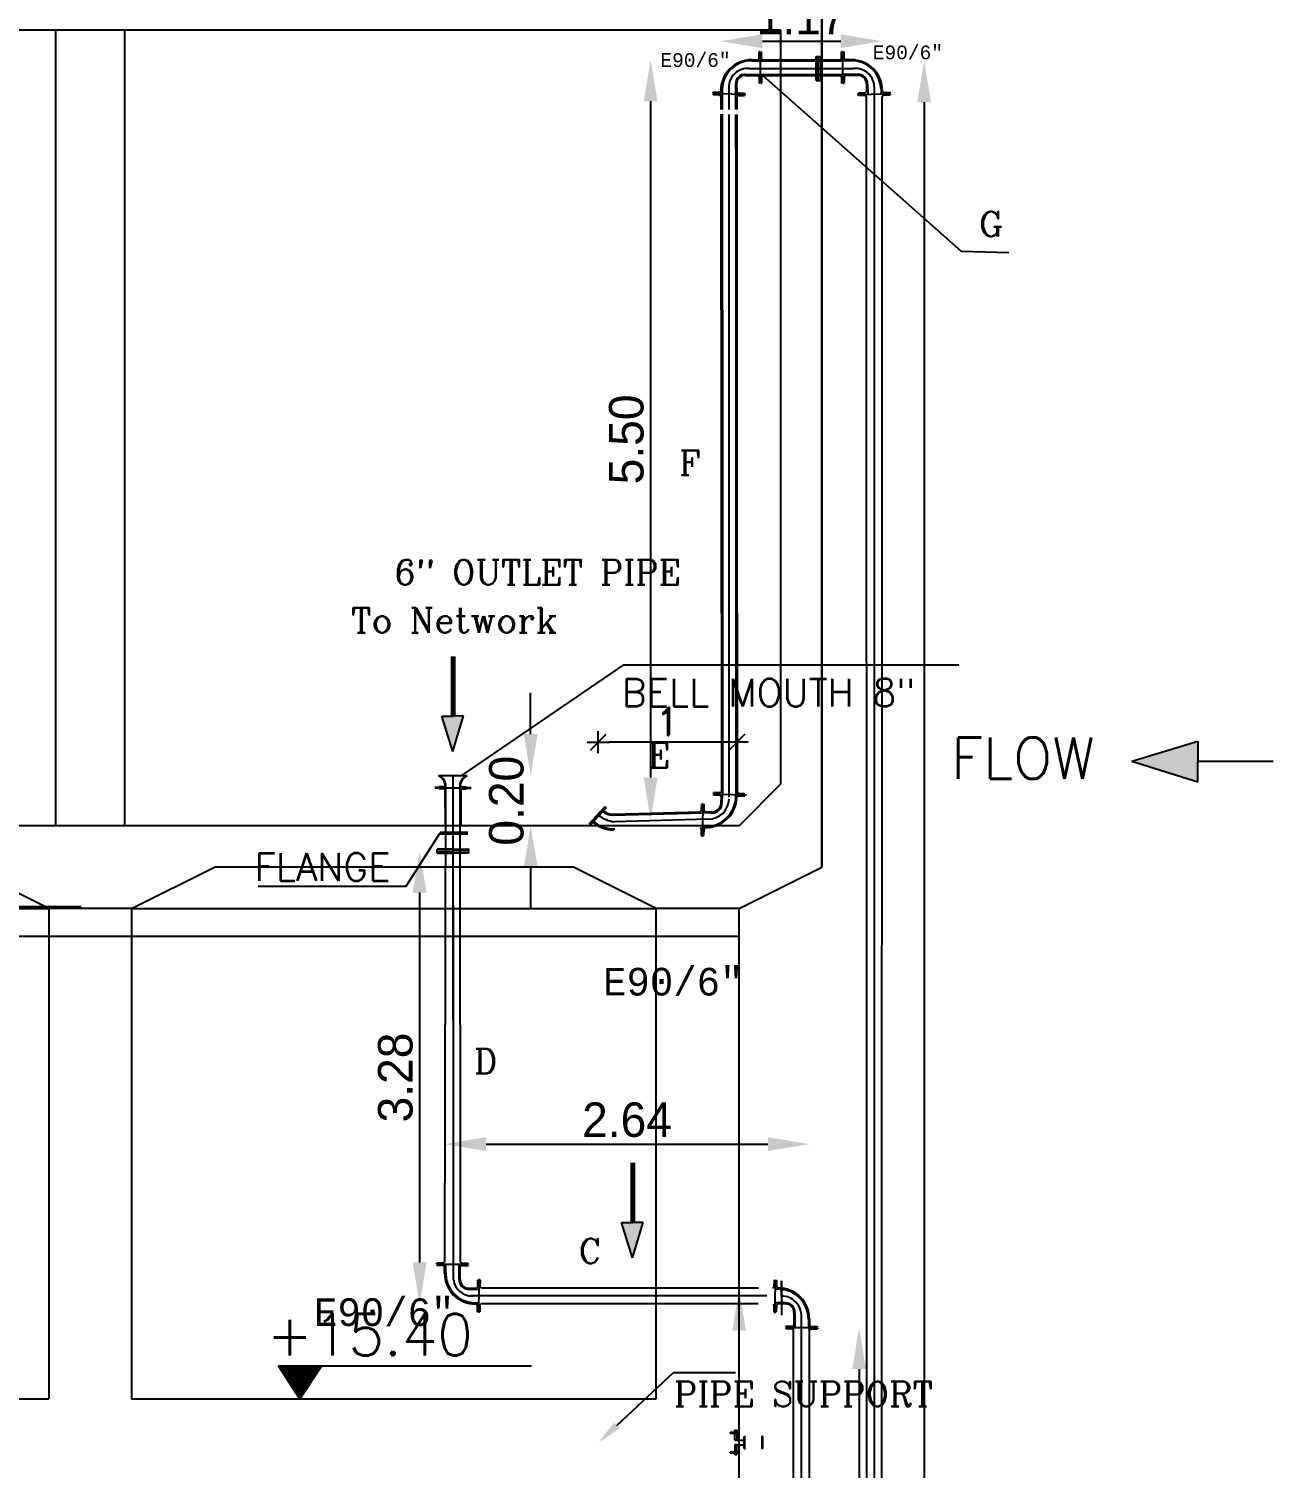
# Model space of a CAD drawing. Extents: x 152000 to 152174, y 158796 to 159332.
# Drawn here: x 152060.82 to 152069.83, y 159134.27 to 159144.69 of the extents above; entities that cross this region are included whole.
import ezdxf
from ezdxf import colors
from ezdxf.entities.mleader import LeaderData, LeaderLine
from ezdxf.enums import TextEntityAlignment as Align
from ezdxf.math import Vec2, Vec3

# ---------------------------------------------------------------- set-up
doc = ezdxf.new("R2010")
doc.units = 0
doc.header["$LTSCALE"] = 3
doc.header["$MEASUREMENT"] = 0
doc.header["$PDMODE"] = 2
doc.header["$PDSIZE"] = 0.03
for name, pattern in [('0181 00 ST MF 0100$0$HIDDEN', [0.375, 0.25, -0.125]), ('ACAD_ISO14W100', [25.5, 12, -3, 0.5, -3, 0.5, -3, 0.5, -3]), ('AUSGEZOGEN', [0]), ('CENTER', [2, 1.25, -0.25, 0.25, -0.25])]:
    doc.linetypes.add(name, pattern=pattern)
doc.layers.get('0').update_dxf_attribs({"linetype": 'CONTINUOUS'})
doc.layers.get('DEFPOINTS').update_dxf_attribs({"linetype": 'CONTINUOUS'})
for name, color, linetype in [('3', 4, 'CONTINUOUS'), ('3INCH', 5, 'ACAD_ISO14W100'), ('4', 12, 'CONTINUOUS'), ('6', 2, 'CONTINUOUS'), ('ARCH CT TEXT', 152, 'CONTINUOUS'), ('CENTER', 8, 'CENTER'), ('DIM', 144, 'CONTINUOUS'), ('EBENE0', 7, 'AUSGEZOGEN'), ('ELEV', 1, 'CONTINUOUS'), ('FLANGES', 7, 'AUSGEZOGEN'), ('HATSH', 252, 'CONTINUOUS'), ('MECH', 6, 'CONTINUOUS'), ('NUMBERS', 6, 'CONTINUOUS'), ('TEXTS', 1, 'CONTINUOUS')]:
    doc.layers.add(name, color=color, linetype=linetype)
doc.layers.add('LAND CORNERS', color=255, linetype='CONTINUOUS', lineweight=25)
doc.styles.add('MONOSPACE', font='monosi.ttf', dxfattribs={"width": 0.9999})
doc.styles.add('ROMANC', font='ROMANC', dxfattribs={"height": 7})
doc.styles.add('ROMAND10', font='ROMAND.shx', dxfattribs={"height": 0.2})
doc.styles.add('ROMANS', font='romans.shx')
doc.dimstyles.new('1-100-layout', dxfattribs={"dimtxt": 0.2, "dimasz": 0.08, "dimexe": 0.18, "dimexo": 0.0625, "dimgap": 0.05, "dimtad": 1, "dimzin": 12, "dimdsep": 46, "dimtxsty": 'ROMAND10', "dimblk": '2', "dimcen": 0, "dimdle": 0.15, "dimse1": 1, "dimse2": 1, "dimclrd": 256, "dimclre": 9, "dimclrt": 1, "dimazin": 0, "dimtfac": 1, "dimtix": 1, "dimtofl": 0, "dimtmove": 2, "dimatfit": 0, "dimldrblk": '2', "dimfxl": 1, "dimtolj": 1, "dimtzin": 0, "dimlwd": -1, "dimlwe": -1, "dimarcsym": 0})
doc.dimstyles.new('mais 1-100 plan', dxfattribs={"dimtxt": 0.25, "dimasz": 0.1635, "dimexe": 0.18, "dimexo": 0.0625, "dimgap": 0, "dimtad": 1, "dimzin": 0, "dimdsep": 46, "dimtxsty": 'Standard', "dimblk": 'OBLIQUE', "dimcen": 0, "dimse1": 1, "dimse2": 1, "dimclrd": 8, "dimclrt": 4, "dimadec": 0, "dimazin": 0, "dimtfac": 1, "dimtix": 1, "dimtofl": 0, "dimtmove": 0, "dimatfit": 3, "dimldrblk": 'OBLIQUE', "dimfxl": 0.18, "dimtolj": 1, "dimtzin": 0, "dimarcsym": 0})

# ---------------------------------------------------------------- blocks, each defined once
blk = doc.blocks.new('*D136')
at = {"layer": 'DEFPOINTS', "color": 0, "transparency": 16777216}
for p in [(152063.856, 159139.288), (152064.23, 159138.925), (152064.451, 159138.925)]:
    blk.add_point(p, dxfattribs=at)
at = {"layer": 'LAND CORNERS', "color": 2, "lineweight": -2, "transparency": 16777216}
for p, q in [((152064.451, 159139.588), (152064.451, 159139.888)), ((152064.451, 159138.625), (152064.451, 159138.325))]:
    blk.add_line(p, q, dxfattribs=at)
at = {"layer": 'LAND CORNERS', "color": 2, "transparency": 16777216}
for points in [[(152064.401, 159139.588), (152064.501, 159139.588), (152064.451, 159139.288)], [(152064.401, 159138.625), (152064.501, 159138.625), (152064.451, 159138.925)]]:
    blk.add_solid(points, dxfattribs=at)
at = {"layer": 'LAND CORNERS', "color": 2, "transparency": 16777216, "insert": (152064.276, 159139.106), "char_height": 0.25, "attachment_point": 5, "rotation": 90}
blk.add_mtext('\\A1;0.20', dxfattribs=at)
blk = doc.blocks.new('_OBLIQUE')
at = {"color": 0, "linetype": 'ByBlock'}
blk.add_line((-0.5, -0.5), (0.5, 0.5), dxfattribs=at)
blk = doc.blocks.new('SUPP')
at = {"layer": 'CENTER', "linetype": 'CENTER'}
for p, q in [((162361.392, 176224.452), (162361.283, 176224.452)), ((162361.283, 176224.452), (162361.283, 176224.43)), ((162361.283, 176224.43), (162361.283, 176224.452)), ((162361.283, 176224.452), (162361.545, 176224.452)), ((162361.283, 176224.43), (162361.392, 176224.43)), ((162361.545, 176224.43), (162361.283, 176224.43)), ((162361.545, 176224.43), (162361.545, 176224.452)), ((162361.392, 176224.213), (162361.077, 176224.213)), ((162361.392, 176224.068), (162361.077, 176224.068)), ((162361.283, 176223.821), (162361.283, 176223.844)), ((162361.283, 176223.844), (162361.545, 176223.844)), ((162361.545, 176223.821), (162361.283, 176223.821)), ((162361.545, 176223.821), (162361.545, 176223.844))]:
    blk.add_line(p, q, dxfattribs=at)
for points in [[(162361.392, 176224.52), (162361.339, 176224.52), (162361.339, 176224.213), (162361.392, 176224.213)], [(162361.392, 176223.762), (162361.339, 176223.762), (162361.339, 176224.068), (162361.392, 176224.068)]]:
    blk.add_lwpolyline(points, close=True, dxfattribs=at)
blk = doc.blocks.new('*D139')
at = {"layer": 'DEFPOINTS', "color": 0, "transparency": 16777216}
for p in [(152066.412, 159135.291), (152066.412, 159119.716), (152066.83, 159119.716)]:
    blk.add_point(p, dxfattribs=at)
at = {"layer": 'LAND CORNERS', "color": 2, "lineweight": -2, "transparency": 16777216}
blk.add_line((152066.83, 159134.991), (152066.83, 159120.016), dxfattribs=at)
at = {"layer": 'LAND CORNERS', "color": 2, "transparency": 16777216}
for points in [[(152066.78, 159134.991), (152066.88, 159134.991), (152066.83, 159135.291)], [(152066.78, 159120.016), (152066.88, 159120.016), (152066.83, 159119.716)]]:
    blk.add_solid(points, dxfattribs=at)
at = {"layer": 'LAND CORNERS', "color": 2, "transparency": 16777216, "insert": (152066.655, 159127.503), "char_height": 0.25, "attachment_point": 5, "rotation": 90}
blk.add_mtext('\\A1;15.58', dxfattribs=at)
blk = doc.blocks.new('A$C1E5064BF')
at = {"layer": 'FLANGES', "color": 4, "linetype": 'AUSGEZOGEN'}
for p, q in [((0.233, 0.04), (-0.233, 0.04)), ((-0.233, -0.04), (-0.233, 0.04)), ((-0.233, 0), (0.233, 0)), ((0.233, -0.04), (0.233, 0.04)), ((-0.233, -0.04), (0.233, -0.04))]:
    blk.add_line(p, q, dxfattribs=at)
blk = doc.blocks.new('*D150')
at = {"layer": 'DEFPOINTS', "color": 0, "transparency": 16777216}
for p in [(152066.997, 159144.605), (152066.997, 159144.206), (152065.829, 159144.076)]:
    blk.add_point(p, dxfattribs=at)
at = {"layer": 'LAND CORNERS', "color": 2, "lineweight": -2, "transparency": 16777216}
blk.add_line((152066.129, 159144.605), (152066.697, 159144.605), dxfattribs=at)
at = {"layer": 'LAND CORNERS', "color": 2, "transparency": 16777216}
for points in [[(152066.129, 159144.655), (152066.129, 159144.555), (152065.829, 159144.605)], [(152066.697, 159144.655), (152066.697, 159144.555), (152066.997, 159144.605)]]:
    blk.add_solid(points, dxfattribs=at)
at = {"layer": 'LAND CORNERS', "color": 2, "transparency": 16777216, "insert": (152066.413, 159144.78), "char_height": 0.25, "attachment_point": 5}
blk.add_mtext('\\A1;1.17', dxfattribs=at)
blk = doc.blocks.new('*D151')
at = {"layer": 'DEFPOINTS', "color": 0, "transparency": 16777216}
for p in [(152066.133, 159144.47), (152065.32, 159138.973), (152065.736, 159138.973)]:
    blk.add_point(p, dxfattribs=at)
at = {"layer": 'LAND CORNERS', "color": 2, "lineweight": -2, "transparency": 16777216}
blk.add_line((152065.32, 159144.17), (152065.32, 159139.273), dxfattribs=at)
at = {"layer": 'LAND CORNERS', "color": 2, "transparency": 16777216}
for points in [[(152065.27, 159144.17), (152065.37, 159144.17), (152065.32, 159144.47)], [(152065.27, 159139.273), (152065.37, 159139.273), (152065.32, 159138.973)]]:
    blk.add_solid(points, dxfattribs=at)
at = {"layer": 'LAND CORNERS', "color": 2, "transparency": 16777216, "insert": (152065.145, 159141.722), "char_height": 0.25, "attachment_point": 5, "rotation": 90}
blk.add_mtext('\\A1;5.50', dxfattribs=at)
blk = doc.blocks.new('*D152')
at = {"layer": 'DEFPOINTS', "color": 0, "transparency": 16777216}
for p in [(152066.774, 159144.463), (152066.724, 159119.668), (152067.301, 159119.668)]:
    blk.add_point(p, dxfattribs=at)
at = {"layer": 'LAND CORNERS', "color": 2, "lineweight": -2, "transparency": 16777216}
blk.add_line((152067.301, 159144.163), (152067.301, 159119.968), dxfattribs=at)
at = {"layer": 'LAND CORNERS', "color": 2, "transparency": 16777216}
for points in [[(152067.251, 159144.163), (152067.351, 159144.163), (152067.301, 159144.463)], [(152067.251, 159119.968), (152067.351, 159119.968), (152067.301, 159119.668)]]:
    blk.add_solid(points, dxfattribs=at)
at = {"layer": 'LAND CORNERS', "color": 2, "transparency": 16777216, "insert": (152067.126, 159132.066), "char_height": 0.25, "attachment_point": 5, "rotation": 90}
blk.add_mtext('\\A1;24.79', dxfattribs=at)
blk = doc.blocks.new('*D153')
at = {"layer": 'DEFPOINTS', "color": 0, "transparency": 16777216}
for p in [(152065.961, 159135.568), (152066.257, 159135.568), (152066.253, 159119.677)]:
    blk.add_point(p, dxfattribs=at)
at = {"layer": 'LAND CORNERS', "color": 2, "lineweight": -2, "transparency": 16777216}
blk.add_line((152065.961, 159119.977), (152065.961, 159135.268), dxfattribs=at)
at = {"layer": 'LAND CORNERS', "color": 2, "transparency": 16777216}
for points in [[(152065.911, 159135.268), (152066.011, 159135.268), (152065.961, 159135.568)], [(152065.911, 159119.977), (152066.011, 159119.977), (152065.961, 159119.677)]]:
    blk.add_solid(points, dxfattribs=at)
at = {"layer": 'LAND CORNERS', "color": 2, "transparency": 16777216, "insert": (152065.786, 159127.623), "char_height": 0.25, "attachment_point": 5, "rotation": 90}
blk.add_mtext('\\A1;15.89', dxfattribs=at)
blk = doc.blocks.new('*D154')
at = {"layer": 'DEFPOINTS', "color": 0, "transparency": 16777216}
for p in [(152066.47, 159136.62), (152063.828, 159135.768), (152066.47, 159135.272)]:
    blk.add_point(p, dxfattribs=at)
at = {"layer": 'LAND CORNERS', "color": 2, "lineweight": -2, "transparency": 16777216}
blk.add_line((152064.128, 159136.62), (152066.17, 159136.62), dxfattribs=at)
at = {"layer": 'LAND CORNERS', "color": 2, "transparency": 16777216}
for points in [[(152064.128, 159136.67), (152064.128, 159136.57), (152063.828, 159136.62)], [(152066.17, 159136.67), (152066.17, 159136.57), (152066.47, 159136.62)]]:
    blk.add_solid(points, dxfattribs=at)
at = {"layer": 'LAND CORNERS', "color": 2, "transparency": 16777216, "insert": (152065.149, 159136.795), "char_height": 0.25, "attachment_point": 5}
blk.add_mtext('\\A1;2.64', dxfattribs=at)
blk = doc.blocks.new('*D155')
at = {"layer": 'DEFPOINTS', "color": 0, "transparency": 16777216}
for p in [(152063.832, 159138.741), (152063.647, 159135.463), (152064.093, 159135.463)]:
    blk.add_point(p, dxfattribs=at)
at = {"layer": 'LAND CORNERS', "color": 2, "lineweight": -2, "transparency": 16777216}
blk.add_line((152063.647, 159138.441), (152063.647, 159135.763), dxfattribs=at)
at = {"layer": 'LAND CORNERS', "color": 2, "transparency": 16777216}
for points in [[(152063.597, 159138.441), (152063.697, 159138.441), (152063.647, 159138.741)], [(152063.597, 159135.763), (152063.697, 159135.763), (152063.647, 159135.463)]]:
    blk.add_solid(points, dxfattribs=at)
at = {"layer": 'LAND CORNERS', "color": 2, "transparency": 16777216, "insert": (152063.472, 159137.102), "char_height": 0.25, "attachment_point": 5, "rotation": 90}
blk.add_mtext('\\A1;3.28', dxfattribs=at)
blk = doc.blocks.new('2')
for p, q in [((1, 0), (-1, 0)), ((0.71, 0.71), (-0.71, -0.71)), ((0, 1), (0, -1))]:
    blk.add_line(p, q)
blk = doc.blocks.new('*D157')
at = {"layer": 'DEFPOINTS', "color": 0, "transparency": 16777216}
for p in [(152064.941, 159139.53), (152065.946, 159139.169), (152064.941, 159138.95)]:
    blk.add_point(p, dxfattribs=at)
at = {"layer": 'TEXTS', "transparency": 16777216}
blk.add_line((152065.866, 159139.53), (152065.021, 159139.53), dxfattribs=at)
at = {"layer": 'TEXTS', "transparency": 16777216, "xscale": 0.08, "yscale": 0.08, "zscale": 0.08, "rotation": 180}
blk.add_blockref('2', (152064.941, 159139.53), dxfattribs=at)
at = {"layer": 'TEXTS', "transparency": 16777216, "xscale": 0.08, "yscale": 0.08, "zscale": 0.08}
blk.add_blockref('2', (152065.946, 159139.53), dxfattribs=at)
at = {"layer": 'TEXTS', "color": 1, "transparency": 16777216, "insert": (152065.444, 159139.68), "char_height": 0.2, "attachment_point": 5, "style": 'ROMAND10'}
blk.add_mtext('\\A1;1', dxfattribs=at)

msp = doc.modelspace()

# ---------------------------------------------------------------- hatches: boundary and pattern name
at = {"layer": 'MECH'}
h = msp.add_hatch(color=100, dxfattribs=at)
h.set_gradient(color1=(18, 243, 70), one_color=1, tint=1)
h.paths.add_polyline_path([(152063.88725, 159139.46325), (152063.8077, 159139.71894), (152063.88634, 159139.71922), (152063.96498, 159139.7195)])
h = msp.add_hatch(color=100, dxfattribs=at)
h.set_gradient(color1=(18, 243, 70), one_color=1, tint=1)
h.paths.add_polyline_path([(152065.18886, 159135.79664), (152065.10931, 159136.05233), (152065.18795, 159136.05261), (152065.26659, 159136.05289)])
at = {"layer": 'NUMBERS'}
h = msp.add_hatch(color=7, dxfattribs=at)
h.set_gradient(color1=(255, 255, 255), one_color=1, tint=1)
h.paths.add_polyline_path([(152068.80558, 159139.39201), (152069.28217, 159139.24373), (152069.28269, 159139.39031), (152069.28321, 159139.53689)])
at = {"layer": 'TEXTS'}
h = msp.add_hatch(dxfattribs=at)
h.set_pattern_fill('ANSI31', color=0, scale=0.03)
h.set_pattern_definition([(45, (299.0472272, -18.347819), (-0.00265165042945, 0.00265165042945), [])])
h.paths.add_polyline_path([(152062.93496, 159135.01308), (152062.62473, 159135.01507), (152062.77851, 159134.77507)])

# ---------------------------------------------------------------- linework, layer by layer
at = {"color": 1, "const_width": 0.025}
msp.add_lwpolyline([(152063.99686, 159138.87078), (152063.79371, 159138.87078)], dxfattribs=at)
at = {"layer": '3INCH', "color": 1, "ltscale": 0.05}
msp.add_line((152063.83698, 159139.22291, 0), (152063.83698, 159139.22226, 0), dxfattribs=at)
at = {"layer": '3INCH', "color": 8, "ltscale": 0.05}
for p, q in [((152063.78712, 159138.92144, -0.00001), (152063.78712, 159138.92274, -0.00001)), ((152063.8156, 159138.92491, -0.00001), (152063.8156, 159138.9262, -0.00001))]:
    msp.add_line(p, q, dxfattribs=at)
at = {"layer": '4', "color": 8, "linetype": 'AUSGEZOGEN'}
for p, q in [((152066.5608, 159144.93507), (152066.5608, 159138.62507)), ((152066.2608, 159144.68507), (152056.2608, 159144.68507)), ((152066.2608, 159144.68507), (152066.2608, 159139.22507)), ((152065.9608, 159138.92507), (152066.2608, 159139.22507)), ((152065.9608, 159138.92507), (152056.5608, 159138.92507)), ((152060.9608, 159138.32507), (152060.3608, 159138.62507)), ((152061.5608, 159138.32507), (152062.1608, 159138.62507)), ((152064.7608, 159138.62507), (152062.1608, 159138.62507)), ((152065.3608, 159138.32507), (152064.7608, 159138.62507)), ((152065.9608, 159138.32507), (152066.5608, 159138.62507)), ((152060.9608, 159138.32507), (152060.9608, 159136.81097)), ((152061.5608, 159138.32507), (152061.5608, 159136.81218)), ((152065.3608, 159136.81097), (152065.3608, 159138.32507)), ((152065.9608, 159136.81218), (152065.9608, 159138.32507))]:
    msp.add_line(p, q, dxfattribs=at)
for points in [[(152057.1608, 159138.32507), (152060.9608, 159138.32507)], [(152061.5608, 159138.32507), (152065.3608, 159138.32507)], [(152057.1608, 159138.12507), (152060.9608, 159138.12507)], [(152061.5608, 159138.12507), (152065.3608, 159138.12507)]]:
    msp.add_lwpolyline(points, dxfattribs=at)
at = {"layer": '6', "color": 8, "linetype": 'AUSGEZOGEN'}
msp.add_line((152066.5608, 159138.62507), (152066.5608, 159144.93507), dxfattribs=at)
at = {"layer": 'ARCH CT TEXT', "color": 7}
msp.add_line((152065.12663, 159140.08958), (152067.5531, 159140.08958), dxfattribs=at)
for points in [[(152063.95239, 159139.28753), (152065.12663, 159140.08958)], [(152058.30915, 159138.62626), (152058.82942, 159138.33895), (152061.19428, 159138.33895)]]:
    msp.add_lwpolyline(points, dxfattribs=at)
at = {"layer": 'DIM', "color": 1}
for p, q in [((152066.09593, 159144.47039), (152066.10552, 159144.47998)), ((152066.11173, 159144.52765), (152066.1055, 159144.52765)), ((152066.10552, 159144.47998), (152066.1055, 159144.52765)), ((152066.11175, 159144.49504), (152066.11173, 159144.52765)), ((152066.11462, 159144.49216), (152066.11175, 159144.49504)), ((152066.11468, 159144.33142), (152066.11462, 159144.50176)), ((152066.11462, 159144.49216), (152066.1175, 159144.49504)), ((152066.11468, 159144.33142), (152066.11462, 159144.49216)), ((152066.11749, 159144.52765), (152066.12372, 159144.52766)), ((152066.1175, 159144.49504), (152066.11749, 159144.52765)), ((152066.12374, 159144.47999), (152066.12372, 159144.52766)), ((152066.13334, 159144.4704), (152066.12374, 159144.47999)), ((152066.6929, 159144.4704), (152066.70249, 159144.47999)), ((152066.70249, 159144.47999), (152066.70251, 159144.52766)), ((152066.70874, 159144.52765), (152066.70251, 159144.52766)), ((152066.70873, 159144.49504), (152066.70874, 159144.52765)), ((152066.71161, 159144.49216), (152066.70873, 159144.49504)), ((152066.71155, 159144.33142), (152066.71161, 159144.50176)), ((152066.71155, 159144.33142), (152066.71161, 159144.49216)), ((152066.71161, 159144.49216), (152066.71449, 159144.49504)), ((152066.71449, 159144.49504), (152066.7145, 159144.52765)), ((152066.7145, 159144.52765), (152066.72073, 159144.52765)), ((152066.72072, 159144.47998), (152066.72073, 159144.52765)), ((152066.7303, 159144.47039), (152066.72072, 159144.47998)), ((152066.05229, 159144.47037), (152066.09593, 159144.47039)), ((152066.05229, 159144.46289), (152066.11464, 159144.46291)), ((152066.77394, 159144.46289), (152066.7116, 159144.46291)), ((152066.77394, 159144.47037), (152066.7303, 159144.47039)), ((152065.88577, 159144.26705), (152065.88582, 159144.11059)), ((152065.93561, 159144.29507), (152065.93571, 159144.11059)), ((152065.94307, 159144.29442), (152065.94335, 159144.24046)), ((152066.00629, 159144.36504), (152066.11467, 159144.36508)), ((152066.0063, 159144.35756), (152066.09597, 159144.35759)), ((152066.09597, 159144.35759), (152066.10557, 159144.34801)), ((152066.10557, 159144.34801), (152066.10558, 159144.30034)), ((152066.11182, 159144.30034), (152066.10558, 159144.30034)), ((152066.11468, 159144.33583), (152066.11181, 159144.33295)), ((152066.11181, 159144.33295), (152066.11182, 159144.30034)), ((152066.11468, 159144.33583), (152066.11756, 159144.33295)), ((152066.11756, 159144.33295), (152066.11757, 159144.30034)), ((152066.11757, 159144.30034), (152066.12381, 159144.30035)), ((152066.13338, 159144.35761), (152066.12379, 159144.34801)), ((152066.12379, 159144.34801), (152066.12381, 159144.30035)), ((152066.69286, 159144.35761), (152066.70244, 159144.34801)), ((152066.70244, 159144.34801), (152066.70243, 159144.30035)), ((152066.70866, 159144.30034), (152066.70243, 159144.30035)), ((152066.70867, 159144.33295), (152066.70866, 159144.30034)), ((152066.71155, 159144.33583), (152066.70867, 159144.33295)), ((152066.71155, 159144.33583), (152066.71443, 159144.33295)), ((152066.81994, 159144.36504), (152066.71156, 159144.36508)), ((152066.71443, 159144.33295), (152066.71441, 159144.30034)), ((152066.71441, 159144.30034), (152066.72065, 159144.30034)), ((152066.72067, 159144.34801), (152066.72065, 159144.30034)), ((152066.73026, 159144.35759), (152066.72067, 159144.34801)), ((152066.81994, 159144.35756), (152066.73026, 159144.35759)), ((152066.88316, 159144.29442), (152066.88288, 159144.24046)), ((152065.77195, 159144.223), (152065.7718, 159144.21677)), ((152065.8194, 159144.21562), (152065.7718, 159144.21677)), ((152065.80451, 159144.22221), (152065.77195, 159144.223)), ((152065.77209, 159144.22874), (152065.77224, 159144.23497)), ((152065.80465, 159144.22796), (152065.77209, 159144.22874)), ((152065.81984, 159144.23382), (152065.77224, 159144.23497)), ((152065.80746, 159144.22501), (152065.80451, 159144.22221)), ((152065.80746, 159144.22501), (152065.80465, 159144.22796)), ((152066.00956, 159144.22014), (152065.80746, 159144.22501)), ((152065.82875, 159144.20581), (152065.8194, 159144.21562)), ((152065.82811, 159144.2417), (152065.81984, 159144.23382)), ((152065.82803, 159144.24608), (152065.82811, 159144.2417)), ((152065.82875, 159144.20581), (152065.82886, 159144.1115)), ((152065.83727, 159144.25676), (152065.83739, 159144.11059)), ((152065.94335, 159144.24046), (152065.9527, 159144.23065)), ((152065.94354, 159144.20414), (152065.95226, 159144.21245)), ((152065.94354, 159144.20414), (152065.94357, 159144.11059)), ((152065.95226, 159144.21245), (152065.99986, 159144.2113)), ((152065.9527, 159144.23065), (152066.0003, 159144.2295)), ((152065.96464, 159144.22125), (152065.96759, 159144.22406)), ((152065.96464, 159144.22125), (152065.96745, 159144.21831)), ((152065.96745, 159144.21831), (152066.00001, 159144.21753)), ((152065.96759, 159144.22406), (152066.00015, 159144.22327)), ((152066.00001, 159144.21753), (152065.99986, 159144.2113)), ((152066.00015, 159144.22327), (152066.0003, 159144.2295)), ((152066.81667, 159144.22014), (152067.01878, 159144.22501)), ((152066.87353, 159144.23065), (152066.82593, 159144.2295)), ((152066.82608, 159144.22327), (152066.82593, 159144.2295)), ((152066.85865, 159144.22406), (152066.82608, 159144.22327)), ((152066.85878, 159144.21831), (152066.82622, 159144.21753)), ((152066.82622, 159144.21753), (152066.82637, 159144.2113)), ((152066.87397, 159144.21245), (152066.82637, 159144.2113)), ((152066.86159, 159144.22125), (152066.85865, 159144.22406)), ((152066.86159, 159144.22125), (152066.85878, 159144.21831)), ((152066.88288, 159144.24046), (152066.87353, 159144.23065)), ((152066.88269, 159144.20414), (152066.87397, 159144.21245)), ((152066.99748, 159144.20581), (152067.00683, 159144.21562)), ((152066.9982, 159144.24608), (152066.99812, 159144.2417)), ((152066.99812, 159144.2417), (152067.00639, 159144.23382)), ((152067.00639, 159144.23382), (152067.054, 159144.23497)), ((152067.00683, 159144.21562), (152067.05444, 159144.21677)), ((152067.01878, 159144.22501), (152067.02158, 159144.22796)), ((152067.01878, 159144.22501), (152067.02172, 159144.22221)), ((152067.02158, 159144.22796), (152067.05415, 159144.22874)), ((152067.02172, 159144.22221), (152067.05429, 159144.223)), ((152067.05415, 159144.22874), (152067.054, 159144.23497)), ((152067.05429, 159144.223), (152067.05444, 159144.21677)), ((152065.8289, 159144.07594), (152065.82951, 159143.56559)), ((152065.83741, 159144.07594), (152065.83781, 159143.56468)), ((152065.88584, 159144.07503), (152065.886, 159143.56468)), ((152065.93573, 159144.07503), (152065.936, 159143.56468)), ((152065.94359, 159144.07503), (152065.94377, 159143.56468)), ((152065.82954, 159143.56559), (152065.83178, 159141.7521)), ((152065.83783, 159143.56559), (152065.83928, 159141.7521)), ((152065.886, 159143.56468), (152065.88742, 159139.13228)), ((152065.93601, 159143.56468), (152065.93698, 159141.75214)), ((152065.94377, 159143.56468), (152065.94442, 159141.74938)), ((152065.83178, 159141.7521), (152065.83324, 159139.17185)), ((152065.83928, 159141.7521), (152065.84026, 159139.153)), ((152065.93698, 159141.75214), (152065.93796, 159139.15064)), ((152065.94442, 159141.74938), (152065.94588, 159139.16914)), ((152063.78277, 159139.28753), (152063.99111, 159139.28753)), ((152063.81159, 159139.20107), (152063.75651, 159139.20107)), ((152063.81159, 159139.19691), (152063.75651, 159139.19691)), ((152063.78798, 159139.20107), (152063.78798, 159139.20559)), ((152063.8225, 159139.20559), (152063.78798, 159139.20559)), ((152063.78798, 159139.19691), (152063.78798, 159139.19239)), ((152063.8225, 159139.19239), (152063.78798, 159139.19239)), ((152063.81368, 159139.19899), (152063.81159, 159139.20107)), ((152063.81368, 159139.19899), (152063.81159, 159139.19691)), ((152063.81368, 159139.19899), (152063.9602, 159139.19899)), ((152063.83048, 159139.21357), (152063.8225, 159139.20559)), ((152063.82944, 159139.18545), (152063.8225, 159139.19239)), ((152063.83491, 159139.19899), (152063.82803, 159135.7677)), ((152063.82943, 159139.18545), (152063.83068, 159138.92491)), ((152063.83048, 159139.23024), (152063.83048, 159139.21357)), ((152063.83486, 159139.23024), (152063.83486, 159139.19899)), ((152063.93867, 159139.23024), (152063.93867, 159139.19899)), ((152063.93867, 159139.19899), (152063.94082, 159135.76774)), ((152063.94305, 159139.21392), (152063.94305, 159139.23024)), ((152063.94305, 159139.21392), (152063.95138, 159139.20559)), ((152063.94444, 159139.18545), (152063.95138, 159139.19239)), ((152063.94444, 159139.18545), (152063.94569, 159138.92491)), ((152063.95138, 159139.20559), (152063.9859, 159139.20559)), ((152063.95138, 159139.19239), (152063.9859, 159139.19239)), ((152063.9602, 159139.19899), (152063.96229, 159139.20107)), ((152063.9602, 159139.19899), (152063.96229, 159139.19691)), ((152063.96229, 159139.20107), (152064.01737, 159139.20107)), ((152063.96229, 159139.19691), (152064.01737, 159139.19691)), ((152063.9859, 159139.20107), (152063.9859, 159139.20559)), ((152063.9859, 159139.19691), (152063.9859, 159139.19239)), ((152064.01737, 159139.19691), (152064.01737, 159139.20107)), ((152065.77568, 159139.15743), (152065.77583, 159139.16366)), ((152065.82343, 159139.16251), (152065.77583, 159139.16366)), ((152065.83324, 159139.17185), (152065.82343, 159139.16251)), ((152065.94588, 159139.16914), (152065.95523, 159139.15933)), ((152065.95523, 159139.15933), (152066.00283, 159139.15818)), ((152064.98926, 159139.06138), (152064.87341, 159138.9365)), ((152064.9977, 159139.05355), (152064.88185, 159138.92867)), ((152064.98926, 159139.06138), (152064.9977, 159139.05355)), ((152065.68934, 159139.03473), (152065.69048, 159139.08233)), ((152065.69671, 159139.08218), (152065.69048, 159139.08233)), ((152065.69592, 159139.04962), (152065.69671, 159139.08218)), ((152065.70167, 159139.04948), (152065.70246, 159139.08205)), ((152065.70246, 159139.08205), (152065.70868, 159139.08189)), ((152065.70753, 159139.03429), (152065.70868, 159139.08189)), ((152065.77554, 159139.15168), (152065.77539, 159139.14546)), ((152065.82299, 159139.14431), (152065.77539, 159139.14546)), ((152065.8081, 159139.1509), (152065.77554, 159139.15168)), ((152065.80824, 159139.15664), (152065.77568, 159139.15743)), ((152065.81105, 159139.1537), (152065.8081, 159139.1509)), ((152065.81105, 159139.1537), (152065.80824, 159139.15664)), ((152065.81105, 159139.1537), (152066.01315, 159139.14883)), ((152065.83234, 159139.1345), (152065.82299, 159139.14431)), ((152065.83129, 159139.09092), (152065.83234, 159139.1345)), ((152065.83876, 159139.09074), (152065.84026, 159139.153)), ((152065.93757, 159139.13436), (152065.93796, 159139.15064)), ((152065.94497, 159139.13177), (152065.95479, 159139.14113)), ((152065.95479, 159139.14113), (152066.0024, 159139.13998)), ((152065.96717, 159139.14994), (152065.97012, 159139.15274)), ((152065.96717, 159139.14994), (152065.96998, 159139.14699)), ((152065.96998, 159139.14699), (152066.00255, 159139.14621)), ((152065.97012, 159139.15274), (152066.00268, 159139.15195)), ((152065.04413, 159139.00132), (152065.69802, 159139.01746)), ((152065.05345, 159139.00857), (152065.67953, 159139.02538)), ((152065.73591, 159138.97328), (152065.05558, 159138.95338)), ((152065.67953, 159139.02538), (152065.68934, 159139.03473)), ((152065.69873, 159139.04667), (152065.69385, 159138.84457)), ((152065.69873, 159139.04667), (152065.69385, 159138.84457)), ((152065.69873, 159139.04667), (152065.69592, 159139.04962)), ((152065.76028, 159139.01596), (152065.69802, 159139.01746)), ((152065.69873, 159139.04667), (152065.70167, 159139.04948)), ((152065.71688, 159139.02448), (152065.70753, 159139.03429)), ((152065.76046, 159139.02343), (152065.71688, 159139.02448)), ((152065.67681, 159138.91274), (152065.68616, 159138.90293)), ((152065.68616, 159138.90293), (152065.68501, 159138.85533)), ((152065.69123, 159138.85518), (152065.68501, 159138.85533)), ((152065.69202, 159138.88774), (152065.69123, 159138.85518)), ((152065.69496, 159138.89055), (152065.69202, 159138.88774)), ((152065.69496, 159138.89055), (152065.69777, 159138.8876)), ((152065.71195, 159138.91937), (152065.69567, 159138.91976)), ((152065.69777, 159138.8876), (152065.69698, 159138.85504)), ((152065.69698, 159138.85504), (152065.70321, 159138.85489)), ((152065.70436, 159138.90249), (152065.70321, 159138.85489)), ((152065.71414, 159138.91182), (152065.70436, 159138.90249)), ((152065.71326, 159138.92789, 0), (152065.71326, 159138.92864, 0)), ((152065.72965, 159138.92591, 0), (152065.72965, 159138.92665, 0)), ((152063.81844, 159135.75811), (152063.77078, 159135.75809)), ((152063.77078, 159135.75185), (152063.77078, 159135.75809)), ((152063.80339, 159135.75187), (152063.77078, 159135.75185)), ((152063.80339, 159135.74611), (152063.77078, 159135.7461)), ((152063.77078, 159135.7461), (152063.77078, 159135.73986)), ((152063.81845, 159135.73988), (152063.77078, 159135.73986)), ((152063.96701, 159135.74905), (152063.79667, 159135.74899)), ((152063.80627, 159135.74899), (152063.80339, 159135.75187)), ((152063.80627, 159135.74899), (152063.80339, 159135.74611)), ((152063.96701, 159135.74905), (152063.80627, 159135.74899)), ((152063.82803, 159135.7677), (152063.81844, 159135.75811)), ((152063.82804, 159135.73029), (152063.81845, 159135.73988)), ((152063.82806, 159135.68666), (152063.82804, 159135.73029)), ((152063.83554, 159135.68666), (152063.83552, 159135.749)), ((152063.93339, 159135.64066), (152063.93335, 159135.74904)), ((152063.94082, 159135.76774), (152063.95042, 159135.75816)), ((152063.94084, 159135.73034), (152063.95042, 159135.73993)), ((152063.94087, 159135.64066), (152063.94084, 159135.73034)), ((152063.95042, 159135.75816), (152063.99808, 159135.75817)), ((152063.95042, 159135.73993), (152063.99809, 159135.73995)), ((152063.9626, 159135.74905), (152063.96548, 159135.75193)), ((152063.9626, 159135.74905), (152063.96548, 159135.74617)), ((152063.96548, 159135.75193), (152063.99809, 159135.75194)), ((152063.96548, 159135.74617), (152063.99809, 159135.74618)), ((152063.99809, 159135.75194), (152063.99808, 159135.75817)), ((152063.99809, 159135.74618), (152063.99809, 159135.73995)), ((152064.06778, 159135.58706), (152064.06893, 159135.63467)), ((152064.07516, 159135.63452), (152064.06893, 159135.63467)), ((152064.07829, 159135.64393), (152064.07342, 159135.44182)), ((152064.07437, 159135.60195), (152064.07516, 159135.63452)), ((152064.08012, 159135.60181), (152064.08091, 159135.63438)), ((152064.08091, 159135.63438), (152064.08713, 159135.63423)), ((152064.08598, 159135.58663), (152064.08713, 159135.63423)), ((152066.21546, 159135.58617), (152066.21661, 159135.63377)), ((152066.22283, 159135.63362), (152066.21661, 159135.63377)), ((152066.22205, 159135.60105), (152066.22283, 159135.63362)), ((152066.2278, 159135.60092), (152066.22858, 159135.63348)), ((152066.22858, 159135.63348), (152066.23481, 159135.63333)), ((152066.23366, 159135.58573), (152066.23481, 159135.63333)), ((152064.00401, 159135.57744), (152064.05797, 159135.57772)), ((152064.05797, 159135.57772), (152064.06778, 159135.58706)), ((152064.07718, 159135.59901), (152064.07437, 159135.60195)), ((152064.07718, 159135.59901), (152064.08012, 159135.60181)), ((152064.09429, 159135.5779), (152064.08598, 159135.58663)), ((152066.20565, 159135.57682), (152066.21546, 159135.58617)), ((152066.21998, 159135.39601), (152066.22485, 159135.59811)), ((152066.22485, 159135.59811), (152066.22205, 159135.60105)), ((152066.22485, 159135.59811), (152066.2278, 159135.60092)), ((152066.24154, 159135.57746), (152066.23366, 159135.58573)), ((152066.24592, 159135.57754), (152066.24154, 159135.57746)), ((152064.05235, 159135.4624), (152064.05673, 159135.46247)), ((152064.05673, 159135.46247), (152064.06461, 159135.45421)), ((152064.06461, 159135.45421), (152064.06346, 159135.4066)), ((152064.06969, 159135.40645), (152064.06346, 159135.4066)), ((152064.07047, 159135.43902), (152064.06969, 159135.40645)), ((152064.07342, 159135.44182), (152064.07047, 159135.43902)), ((152064.07342, 159135.44182), (152064.07622, 159135.43888)), ((152064.07622, 159135.43888), (152064.07544, 159135.40631)), ((152064.07544, 159135.40631), (152064.08166, 159135.40616)), ((152064.08281, 159135.45377), (152064.08166, 159135.40616)), ((152064.09262, 159135.46311), (152064.08281, 159135.45377)), ((152066.20398, 159135.46203), (152066.21229, 159135.45331)), ((152066.21229, 159135.45331), (152066.21114, 159135.4057)), ((152066.21815, 159135.43812), (152066.21736, 159135.40555)), ((152066.22109, 159135.44092), (152066.21815, 159135.43812)), ((152066.22109, 159135.44092), (152066.2239, 159135.43798)), ((152066.2239, 159135.43798), (152066.22311, 159135.40541)), ((152066.23049, 159135.45287), (152066.22934, 159135.40526)), ((152066.2403, 159135.46222), (152066.23049, 159135.45287)), ((152066.29426, 159135.46249), (152066.2403, 159135.46222)), ((152066.21736, 159135.40555), (152066.21114, 159135.4057)), ((152066.22311, 159135.40541), (152066.22934, 159135.40526)), ((152066.35743, 159135.3096), (152066.34785, 159135.3)), ((152066.3574, 159135.39927), (152066.35743, 159135.3096)), ((152066.36488, 159135.39927), (152066.36492, 159135.2909)), ((152066.46273, 159135.35327), (152066.46275, 159135.29093)), ((152066.47021, 159135.35328), (152066.47023, 159135.30964)), ((152066.47023, 159135.30964), (152066.47982, 159135.30005)), ((152066.34785, 159135.3), (152066.30018, 159135.29998)), ((152066.30018, 159135.29375), (152066.30018, 159135.29998)), ((152066.33279, 159135.29376), (152066.30018, 159135.29375)), ((152066.33279, 159135.28801), (152066.30018, 159135.28799)), ((152066.30018, 159135.28799), (152066.30019, 159135.28176)), ((152066.34785, 159135.28178), (152066.30019, 159135.28176)), ((152066.33126, 159135.29088), (152066.5016, 159135.29095)), ((152066.33126, 159135.29088), (152066.492, 159135.29094)), ((152066.33567, 159135.29088), (152066.33279, 159135.29376)), ((152066.33567, 159135.29088), (152066.33279, 159135.28801)), ((152066.35522, 159135.27219), (152066.34785, 159135.28178)), ((152066.47024, 159135.27223), (152066.47983, 159135.28183)), ((152066.47982, 159135.30005), (152066.52749, 159135.30007)), ((152066.47983, 159135.28183), (152066.52749, 159135.28185)), ((152066.492, 159135.29094), (152066.49488, 159135.29382)), ((152066.492, 159135.29094), (152066.49488, 159135.28807)), ((152066.49488, 159135.29382), (152066.52749, 159135.29383)), ((152066.49488, 159135.28807), (152066.52749, 159135.28808)), ((152066.52749, 159135.29383), (152066.52749, 159135.30007)), ((152066.52749, 159135.28808), (152066.52749, 159135.28185))]:
    msp.add_line(p, q, dxfattribs=at)
at = {"layer": 'DIM', "color": 1, "linetype": 'CENTER'}
msp.add_line((152063.88729, 159139.28753), (152063.89048, 159135.74902), dxfattribs=at)
at = {"layer": 'DIM', "color": 8}
for p, q in [((152065.99658, 159134.50259), (152066.00742, 159134.50261)), ((152065.99674, 159134.41638), (152065.99658, 159134.50259)), ((152066.00234, 159134.41639), (152066.00219, 159134.5026)), ((152066.13364, 159134.50259), (152066.12244, 159134.50261)), ((152066.12788, 159134.41639), (152066.12804, 159134.5026)), ((152066.13349, 159134.41638), (152066.13364, 159134.50259)), ((152065.99674, 159134.41638), (152066.00742, 159134.4164)), ((152066.13349, 159134.41638), (152066.12228, 159134.4164))]:
    msp.add_line(p, q, dxfattribs=at)
at = {"layer": 'DIM', "color": 1}
for points in [[(152066.03636, 159144.40795), (152066.78988, 159144.40795)], [(152066.11464, 159144.46291), (152066.7116, 159144.46291)], [(152066.13334, 159144.4704), (152066.6929, 159144.4704)], [(152066.11467, 159144.36508), (152066.71156, 159144.36508)], [(152066.13338, 159144.35761), (152066.69286, 159144.35761)], [(152066.89062, 159144.295), (152066.89238, 159144.22197)], [(152066.94046, 159119.65297), (152066.94046, 159144.26705)], [(152066.88967, 159119.62253), (152066.88269, 159144.20414)], [(152066.98896, 159144.25676), (152066.98974, 159144.22431)], [(152066.99128, 159119.62246), (152066.99748, 159144.20581)], [(152063.89048, 159138.35089), (152063.89048, 159135.67072)], [(152064.00343, 159135.56998), (152064.07647, 159135.56822)], [(152066.16186, 159135.5203), (152064.01993, 159135.5203)], [(152066.10059, 159135.57774), (152064.09429, 159135.5779)], [(152066.2566, 159135.5683), (152066.22415, 159135.56908)], [(152064.04167, 159135.47164), (152064.07412, 159135.47085)], [(152066.09839, 159135.46356), (152064.09294, 159135.46342)], [(152066.29484, 159135.46995), (152066.2218, 159135.47171)], [(152066.35522, 159119.72277), (152066.35522, 159135.29089)], [(152066.47024, 159119.93858), (152066.47024, 159135.29094)]]:
    msp.add_lwpolyline(points, dxfattribs=at)
at = {"layer": 'DIM', "color": 1, "linetype": 'CENTER'}
for points in [[(152066.41273, 159135.29091), (152066.41273, 159135.36921)], [(152066.41233, 159119.77336), (152066.41273, 159135.29091)]]:
    msp.add_lwpolyline(points, dxfattribs=at)
at = {"layer": 'DIM', "color": 1}
for centre, radius, start, end in [((152066.04991, 159144.24849), 0.22189, 89.384639, 180.62392), ((152066.04903, 159144.25108), 0.21183, 89.117343, 178.463177), ((152066.02344, 159144.27084), 0.13772, 84.61754, 181.578444), ((152066.77633, 159144.24849), 0.22189, 359.37608, 90.615361), ((152066.7772, 159144.25108), 0.21183, 1.536823, 90.882657), ((152066.8028, 159144.27084), 0.13772, 358.421556, 95.38246), ((152066.00246, 159144.29823), 0.06692, 86.718112, 182.763827), ((152066.00247, 159144.29816), 0.05952, 86.319375, 183.604296), ((152066.82377, 159144.29823), 0.06692, 357.236173, 93.281888), ((152066.82376, 159144.29816), 0.05952, 356.395704, 93.680625), ((152063.74805, 159139.2101), 0.08486, 13.72711, 65.843034), ((152063.74763, 159139.20861), 0.08987, 13.928375, 61.430142), ((152064.02628, 159139.20805), 0.09038, 118.419405, 165.784801), ((152064.02586, 159139.20958), 0.08535, 114.026426, 165.991213), ((152065.71726, 159139.13967), 0.22037, 268.618174, 358.618174), ((152065.7172, 159139.1397), 0.2279, 269.230192, 358.006156), ((152065.73949, 159139.12175), 0.14851, 268.618174, 358.618174), ((152065.76213, 159139.09259), 0.07665, 268.618174, 358.618174), ((152065.76213, 159139.09259), 0.06918, 268.618174, 358.618174), ((152065.04517, 159139.11402), 0.21816, 228.809421, 271.461765), ((152065.0501, 159139.12528), 0.22232, 229.820509, 272.565297), ((152065.08915, 159139.19383), 0.24278, 233.241558, 262.053623), ((152065.04443, 159139.1126), 0.11128, 230.18483, 269.843784), ((152065.04913, 159139.12358), 0.11509, 232.091853, 272.149241), ((152064.04994, 159135.68427), 0.22189, 179.384639, 270.62392), ((152064.04735, 159135.6834), 0.21183, 179.117343, 268.463177), ((152064.02759, 159135.6578), 0.13772, 174.61754, 271.578444), ((152064.0002, 159135.63683), 0.06692, 176.718112, 272.763827), ((152064.00027, 159135.63684), 0.05952, 176.319375, 273.604296), ((152066.24833, 159135.35566), 0.22189, 359.384639, 90.62392), ((152066.25092, 159135.35654), 0.21183, 359.117343, 88.463177), ((152066.26747, 159135.37444), 0.14536, 357.939044, 90.229543), ((152066.298, 159135.40309), 0.05952, 356.319375, 93.604296), ((152066.29807, 159135.40311), 0.06692, 356.718112, 92.763827)]:
    msp.add_arc(centre, radius, start, end, dxfattribs=at)
at = {"layer": 'EBENE0', "color": 8, "linetype": 'AUSGEZOGEN'}
for p, q in [((152065.9608, 159138.32507), (152066.5608, 159138.62507)), ((152065.9608, 159138.32507), (152066.5608, 159138.62507)), ((152060.9608, 159138.32507), (152060.9608, 159138.12507)), ((152065.3608, 159136.81218), (152065.3608, 159138.32507)), ((152065.9608, 159136.81097), (152065.9608, 159138.32507)), ((152065.9608, 159119.37507), (152065.9608, 159138.32182)), ((152060.9608, 159138.12507), (152060.9608, 159134.77507)), ((152060.9608, 159138.12507), (152061.5608, 159138.12507)), ((152061.5608, 159138.12507), (152061.5608, 159134.77507)), ((152065.3608, 159134.77507), (152065.3608, 159138.12507)), ((152065.3608, 159138.12507), (152065.9608, 159138.12507)), ((152057.1608, 159134.77507), (152060.9608, 159134.77507)), ((152061.5608, 159134.77507), (152065.3608, 159134.77507))]:
    msp.add_line(p, q, dxfattribs=at)
at = {"layer": 'ELEV', "color": 8}
for p, q in [((152061.0108, 159138.92507), (152061.0108, 159144.68507)), ((152061.5108, 159138.92507), (152061.5108, 159144.68507))]:
    msp.add_line(p, q, dxfattribs=at)
at = {"layer": 'FLANGES', "color": 4, "linetype": 'AUSGEZOGEN'}
for p, q in [((152063.77452, 159138.74138), (152063.77453, 159138.75638)), ((152063.88919, 159138.75638), (152063.77453, 159138.75645)), ((152063.77485, 159138.74128), (152063.83179, 159138.7412)), ((152063.77485, 159138.72628), (152063.77485, 159138.74128)), ((152063.77894, 159138.74128), (152063.88919, 159138.74119)), ((152063.88919, 159138.75638), (152064.00384, 159138.75742)), ((152063.99956, 159138.74221), (152063.88932, 159138.74119)), ((152064.00366, 159138.74225), (152063.94672, 159138.74168)), ((152064.00379, 159138.72725), (152064.00366, 159138.74225)), ((152064.00398, 159138.74235), (152064.00385, 159138.75735)), ((152063.77485, 159138.72628), (152063.88919, 159138.72619)), ((152064.00379, 159138.72725), (152063.88945, 159138.72619))]:
    msp.add_line(p, q, dxfattribs=at)
at = {"layer": 'HATSH', "color": 8}
for p, q in [((152061.5608, 159138.32507), (152060.9608, 159138.32507)), ((152065.9608, 159138.32507), (152065.3608, 159138.32507))]:
    msp.add_line(p, q, dxfattribs=at)
at = {"layer": 'LAND CORNERS', "linetype": '0181 00 ST MF 0100$0$HIDDEN'}
msp.add_lwpolyline([(152066.26689, 159135.51979), (152066.26689, 159135.63062), (152066.26689, 159135.38255)], dxfattribs=at)
at = {"layer": 'MECH', "color": 1}
for p, q in [((152063.87738, 159140.15045), (152063.87738, 159139.71922)), ((152063.88634, 159140.15045), (152063.88634, 159139.71922)), ((152063.88634, 159140.14443), (152063.88634, 159139.7132)), ((152063.89871, 159140.15045), (152063.89871, 159139.71922)), ((152063.8077, 159139.71894), (152063.88634, 159139.71922)), ((152063.88725, 159139.46325), (152063.8077, 159139.71894)), ((152063.96498, 159139.7195), (152063.88634, 159139.71922)), ((152063.88725, 159139.46325), (152063.96498, 159139.7195)), ((152065.17899, 159136.48384, -0.00001), (152065.17899, 159136.05261, -0.00001)), ((152065.18795, 159136.48384, -0.00001), (152065.18795, 159136.05261, -0.00001)), ((152065.18795, 159136.47783, -0.00001), (152065.18795, 159136.0466, -0.00001)), ((152065.20032, 159136.48384, -0.00001), (152065.20032, 159136.05261, -0.00001)), ((152065.10931, 159136.05233, -0.00001), (152065.18795, 159136.05261, -0.00001)), ((152065.18886, 159135.79664, -0.00001), (152065.10931, 159136.05233, -0.00001)), ((152065.26659, 159136.05289, -0.00001), (152065.18795, 159136.05261, -0.00001)), ((152065.18886, 159135.79664, -0.00001), (152065.26659, 159136.05289, -0.00001))]:
    msp.add_line(p, q, dxfattribs=at)
at = {"layer": 'NUMBERS', "color": 6}
for p, q in [((152068.80558, 159139.39201), (152069.28321, 159139.53689)), ((152069.28321, 159139.53689), (152069.28269, 159139.39031)), ((152068.80558, 159139.39201), (152069.28217, 159139.24373)), ((152069.28217, 159139.24373), (152069.28269, 159139.39031)), ((152069.82937, 159139.39031), (152069.28269, 159139.39031))]:
    msp.add_line(p, q, dxfattribs=at)
at = {"layer": 'TEXTS', "color": 2}
for p, q in [((152066.13338, 159144.35761), (152067.56825, 159143.08446)), ((152067.56825, 159143.08446), (152067.91452, 159143.07623))]:
    msp.add_line(p, q, dxfattribs=at)
at = {"layer": 'TEXTS', "color": 0}
for p, q in [((152062.77851, 159134.77507), (152062.62473, 159135.01507)), ((152062.62473, 159135.01507), (152064.45792, 159135.01507)), ((152062.77851, 159134.77507), (152062.93496, 159135.01308))]:
    msp.add_line(p, q, dxfattribs=at)
at = {"layer": 'TEXTS'}
msp.add_lwpolyline([(152063.79371, 159138.87078), (152063.54582, 159138.48386), (152062.47696, 159138.48386)], dxfattribs=at)

# ---------------------------------------------------------------- block references
at = {"layer": 'CENTER', "linetype": 'CENTER', "xscale": -0.375, "yscale": 0.375, "zscale": 0.375, "rotation": 270}
msp.add_blockref('A$C1E5064BF', (152066.53358, 159144.40795), dxfattribs=at)
at = {"layer": 'LAND CORNERS', "xscale": -0.2322948344741895, "yscale": 0.2322948344741895, "zscale": 0.2322948344741895}
msp.add_blockref('SUPP', (189781.64358, 118198.50186), dxfattribs=at)

# ---------------------------------------------------------------- texts
at = {"color": 7, "style": 'ROMANC'}
msp.add_text(' To Network', height=0.18, dxfattribs=at).set_placement((152063.02756, 159140.32209))
msp.add_text('PIPE SUPPORT', height=0.18, dxfattribs=at).set_placement((152065.48912, 159134.81033), align=Align.MIDDLE_LEFT)
at = {"color": 7, "char_height": 0.18, "attachment_point": 3, "style": 'ROMANC'}
for s, insert in [('G', (152067.87585, 159143.37207)), ('F', (152065.68152, 159141.64221)), ('6" OUTLET PIPE', (152065.54012, 159140.85025)), ('E', (152065.46281, 159139.52493)), ('D', (152064.21049, 159137.30991)), ('^IC', (152064.96085, 159135.93636))]:
    msp.add_mtext(s, dxfattribs=dict(at, insert=insert))
at = {"layer": '3', "color": 7, "linetype": 'Continuous', "style": 'ROMANS'}
msp.add_text('+15.40', height=0.3, dxfattribs=at).set_placement((152062.54038, 159135.08995))
at = {"layer": 'ARCH CT TEXT', "color": 0, "style": 'ROMANS'}
for s, height, p in [('BELL MOUTH 8"', 0.2, (152065.11004, 159139.78913)), ('FLOW', 0.3, (152067.4958, 159139.26459)), ('FLANGE', 0.2, (152062.45092, 159138.52659))]:
    msp.add_text(s, height=height, dxfattribs=at).set_placement(p)
at = {"layer": 'NUMBERS', "color": 5, "style": 'MONOSPACE', "width": 0.9999}
for height, p in [(0.1, (152066.92907, 159144.47395)), (0.1, (152065.39072, 159144.41847)), (0.2, (152064.97556, 159137.69589)), (0.2, (152062.88182, 159135.30298))]:
    msp.add_text('E90/6"', height=height, dxfattribs=at).set_placement(p)

# ---------------------------------------------------------------- dimensions: what is measured, and where the dimension line sits
at = {"layer": 'LAND CORNERS'}
for base, p1, p2, picture, middle in [((152066.99748, 159144.60511), (152065.8289, 159144.07594), (152066.99748, 159144.20581), '*D150', (152066.41319, 159144.78011)), ((152066.47024, 159136.62022), (152063.82803, 159135.7677), (152066.47024, 159135.27223), '*D154', (152065.14913, 159136.79522))]:
    dim = msp.add_linear_dim(base=base, p1=p1, p2=p2, dimstyle='mais 1-100 plan', override={"dimasz": 0.3, "dimgap": 0.05, "dimsah": 1, "dimclrd": 2, "dimclrt": 2, "dimfxlon": 1, "dimarcsym": 1}, dxfattribs=at)
    dim.commit()
    dim.dimension.update_dxf_attribs({"geometry": picture, "text_midpoint": middle})
for base, p1, p2, picture, middle in [((152065.31953, 159138.97328), (152066.13334, 159144.4704), (152065.73591, 159138.97328), '*D151', (152065.14453, 159141.72184)), ((152067.30086, 159119.66812), (152066.77394, 159144.46289), (152066.72364, 159119.66812), '*D152', (152067.12586, 159132.06551)), ((152063.64714, 159135.46342), (152063.83179, 159138.7412), (152064.09294, 159135.46342), '*D155', (152063.47214, 159137.10231)), ((152065.9608, 159135.5683), (152066.25347, 159119.67678), (152066.2566, 159135.5683), '*D153', (152065.7858, 159127.62254)), ((152066.83028, 159119.71578), (152066.41163, 159135.29091), (152066.41237, 159119.71578), '*D139', (152066.65528, 159127.50335))]:
    dim = msp.add_linear_dim(base=base, p1=p1, p2=p2, angle=90, dimstyle='mais 1-100 plan', override={"dimasz": 0.3, "dimgap": 0.05, "dimsah": 1, "dimclrd": 2, "dimclrt": 2, "dimfxlon": 1, "dimarcsym": 1}, dxfattribs=at)
    dim.commit()
    dim.dimension.update_dxf_attribs({"geometry": picture, "text_midpoint": middle})
dim = msp.add_linear_dim(base=(152064.451, 159138.92491), p1=(152063.85553, 159139.28753), p2=(152064.22971, 159138.92491), angle=90, text='0.20', dimstyle='mais 1-100 plan', override={"dimasz": 0.3, "dimgap": 0.05, "dimsah": 1, "dimclrd": 2, "dimclrt": 2, "dimfxlon": 1, "dimarcsym": 1}, dxfattribs=at)
dim.commit()
dim.dimension.update_dxf_attribs({"geometry": '*D136', "text_midpoint": (152064.451, 159139.10622), "dimtype": 160})
at = {"layer": 'TEXTS', "color": 2}
dim = msp.add_linear_dim(base=(152064.94149, 159139.53005), p1=(152065.94588, 159139.16914), p2=(152064.94149, 159138.94985), dimstyle='1-100-layout', dxfattribs=at)
dim.commit()
dim.dimension.update_dxf_attribs({"geometry": '*D157', "text_midpoint": (152065.44369, 159139.68005)})

# ---------------------------------------------------------------- leaders
at = {"layer": 'LAND CORNERS', "color": 7}
ml = msp.add_multileader_mtext('Standard', dxfattribs=at)
ml.set_content('', color=7)
ml.set_leader_properties()
ml.build(insert=Vec2(0, 0))
ml.multileader.update_dxf_attribs({"text_right_attachment_type": 6, "dogleg_length": 0.36, "arrow_head_size": 0.18})
ctx = ml.context
ctx.base_point, ctx.char_height, ctx.arrow_head_size, ctx.landing_gap_size, ctx.plane_origin = Vec3(152065.84579, 159134.96609), 0.18, 0.18, 0.09, Vec3(152068.24887, 159134.25362)
ctx.right_attachment = 6
notes = []
notes.append((ctx, [(1, (1, 1, 0), (152065.48579, 159134.96609), (1, 0), 0.36, [(0, [(152064.94348, 159134.45949)], 0, [])])]))
ctx.mtext.insert, ctx.mtext.text_direction, ctx.mtext.flow_direction, ctx.mtext.extrusion = Vec3(152065.93579, 159135.05609), Vec3(-1, 0), 5, Vec3(0, 0, -1)
for ctx, leaders in notes:
    for number, flags, end, landing, length, lines in leaders:
        leader = LeaderData()
        leader.index, (leader.has_last_leader_line, leader.has_dogleg_vector, leader.attachment_direction) = number, flags
        leader.last_leader_point, leader.dogleg_vector, leader.dogleg_length = Vec3(end), Vec3(landing), length
        for number, points, colour, breaks in lines:
            line = LeaderLine()
            line.index, line.vertices, line.color, line.breaks = number, Vec3.list(points), colors.encode_raw_color(colour), breaks
            leader.lines.append(line)
        ctx.leaders.append(leader)

doc.saveas('drawing.dxf')
